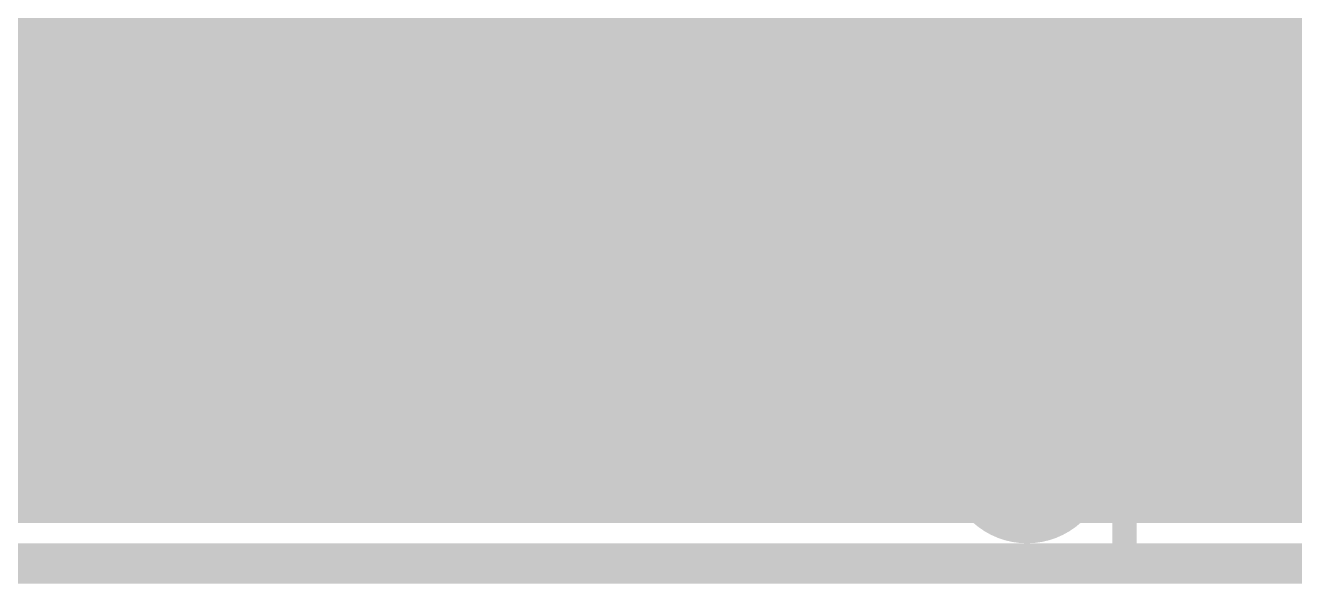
# Model space of a CAD drawing. Extents: x -7 to 100, y -42 to 30.
# Drawn here: x 47.66 to 55.66, y -0.13 to 3.39 of the extents above; entities that cross this region are included whole.
import ezdxf

# ---------------------------------------------------------------- set-up
doc = ezdxf.new("R2010")
doc.units = 0
doc.header["$MEASUREMENT"] = 0
doc.layers.get('0').update_dxf_attribs({"linetype": 'CONTINUOUS'})
for name, color, linetype in [('22-315-0_BOT', 7, 'CONTINUOUS'), ('22-315-0_DRD', 7, 'CONTINUOUS'), ('22-315-0_GND', 6, 'CONTINUOUS'), ('22-315-0_IN1', 4, 'CONTINUOUS'), ('22-315-0_SMB', 3, 'CONTINUOUS'), ('22-315-0_SMT', 5, 'CONTINUOUS'), ('22-315-0_SPB', 10, 'CONTINUOUS'), ('22-315-0_SPT', 14, 'CONTINUOUS'), ('22-315-0_SSB', 9, 'CONTINUOUS'), ('22-315-0_SST', 12, 'CONTINUOUS'), ('22-315-0_TOP', 11, 'CONTINUOUS'), ('THRUHOLE_TAP', 15, 'CONTINUOUS')]:
    doc.layers.add(name, color=color, linetype=linetype)

# ---------------------------------------------------------------- blocks, each defined once
blk = doc.blocks.new('RECTANGLE_8')
blk.add_solid([(0.4826, 0.4064), (0.4826, -0.4064), (-0.4826, 0.4064), (-0.4826, -0.4064)])
blk = doc.blocks.new('ROUND_56')
at = {"const_width": 0.35052}
blk.add_lwpolyline([(-0.17526, 0, 1), (0.17526, 0, 1)], format="xyb", close=True, dxfattribs=at)
blk = doc.blocks.new('ROUND_80')
at = {"const_width": 0.0635}
blk.add_lwpolyline([(-0.03175, 0, 1), (0.03175, 0, 1)], format="xyb", close=True, dxfattribs=at)
blk = doc.blocks.new('ROUND_62')
at = {"const_width": 0.35052}
blk.add_lwpolyline([(-0.17526, 0, 1), (0.17526, 0, 1)], format="xyb", close=True, dxfattribs=at)
blk = doc.blocks.new('RECTANGLE_2')
blk.add_solid([(0.63627, 0.51308), (0.63627, -0.51308), (-0.63627, 0.51308), (-0.63627, -0.51308)])
blk = doc.blocks.new('ROUND_83')
at = {"const_width": 0.10033}
blk.add_lwpolyline([(-0.050164, 0, 1), (0.050164, 0, 1)], format="xyb", close=True, dxfattribs=at)

msp = doc.modelspace()

# ---------------------------------------------------------------- linework, layer by layer
at = {"layer": '22-315-0_BOT'}
for points, const_width in [([(59.69, 5.715), (56.261, 5.715), (55.88, 5.334), (55.88, 4.318), (54.737, 3.175), (44.577, 3.175), (41.656, 6.096), (41.656, 6.985)], 0.2032), ([(55.97144, 3.8354), (55.05704, 2.921)], 0.254), ([(55.753, 3.61696), (55.753, 2.921)], 0.254), ([(58.35904, 3.3528), (55.48884, 3.3528)], 0.254), ([(55.5244, 3.38836), (55.5244, 2.921)], 0.254), ([(59.69, 3.175), (58.9788, 2.4638), (52.705, 2.4638)], 0.3048), ([(55.2958, 3.15976), (55.2958, 2.921)], 0.254), ([(58.35904, 3.1242), (55.26024, 3.1242)], 0.254), ([(58.35904, 2.921), (55.05704, 2.921)], 0.254), ([(51.8922, 2.7686), (44.577, 2.7686)], 0.254), ([(47.752, 2.7686), (47.752, 1.0922)], 0.254), ([(47.9806, 2.7686), (47.9806, 1.0922)], 0.254), ([(48.2092, 2.7686), (48.2092, 1.0922)], 0.254), ([(48.4378, 2.7686), (48.4378, 1.0922)], 0.254), ([(48.6664, 2.7686), (48.6664, 1.0922)], 0.254), ([(48.895, 2.7686), (48.895, 1.0922)], 0.254), ([(49.1236, 2.7686), (49.1236, 1.0922)], 0.254), ([(49.3522, 2.7686), (49.3522, 1.0922)], 0.254), ([(49.5808, 2.7686), (49.5808, 1.0922)], 0.254), ([(49.8094, 2.7686), (49.8094, 1.0922)], 0.254), ([(50.038, 2.7686), (50.038, 1.0922)], 0.254), ([(50.2666, 2.7686), (50.2666, 1.0922)], 0.254), ([(50.4952, 2.7686), (50.4952, 1.0922)], 0.254), ([(50.7238, 2.7686), (50.7238, 1.0922)], 0.254), ([(50.9524, 2.7686), (50.9524, 1.0922)], 0.254), ([(51.181, 2.7686), (51.181, 1.0922)], 0.254), ([(51.4096, 2.7686), (51.4096, 1.0922)], 0.254), ([(51.6382, 2.7686), (51.6382, 1.0922)], 0.254), ([(51.8668, 2.7686), (51.8668, 1.0922)], 0.254), ([(51.8922, 2.7686), (51.8922, 1.7272)], 0.254), ([(51.8922, 2.667), (40.1193, 2.667)], 0.254), ([(12.60602, 2.54), (12.60602, 1.10998), (13.081, 0.635), (66.802, 0.635), (67.31, 1.143), (67.31, 2.4638)], 0.3048), ([(51.8922, 2.4384), (40.1193, 2.4384)], 0.254), ([(51.8922, 2.2098), (40.1193, 2.2098)], 0.254), ([(51.8922, 1.9812), (40.1193, 1.9812)], 0.254), ([(53.5178, 2.0066), (53.5178, 1.7272)], 0.254), ([(58.35904, 2.0066), (53.5178, 2.0066)], 0.254), ([(58.35904, 1.9812), (53.5178, 1.9812)], 0.254), ([(53.6956, 2.0066), (53.6956, 1.0922)], 0.254), ([(53.9242, 2.0066), (53.9242, 1.0922)], 0.254), ([(54.1528, 2.0066), (54.1528, 1.0922)], 0.254), ([(54.3814, 2.0066), (54.3814, 1.0922)], 0.254), ([(54.61, 2.0066), (54.61, 1.0922)], 0.254), ([(54.8386, 2.0066), (54.8386, 1.0922)], 0.254), ([(55.0672, 2.0066), (55.0672, 1.0922)], 0.254), ([(55.2958, 2.0066), (55.2958, 1.0922)], 0.254), ([(55.5244, 2.0066), (55.5244, 1.0922)], 0.254), ([(55.753, 2.0066), (55.753, 1.0922)], 0.254), ([(51.8922, 1.7526), (40.16756, 1.7526)], 0.254), ([(53.5178, 1.7272), (51.8922, 1.7272)], 0.254), ([(52.0954, 1.7272), (52.0954, 1.0922)], 0.254), ([(52.324, 1.7272), (52.324, 1.0922)], 0.254), ([(52.5526, 1.7272), (52.5526, 1.0922)], 0.254), ([(52.7812, 1.7272), (52.7812, 1.0922)], 0.254), ([(53.0098, 1.7272), (53.0098, 1.0922)], 0.254), ([(53.2384, 1.7272), (53.2384, 1.0922)], 0.254), ([(53.467, 1.7272), (53.467, 1.0922)], 0.254), ([(66.4972, 1.7526), (53.5178, 1.7526)], 0.254), ([(66.8528, 1.524), (40.16502, 1.524)], 0.254), ([(66.8147, 1.2954), (40.07612, 1.2954)], 0.254), ([(66.6115, 1.0922), (39.88308, 1.0922)], 0.254)]:
    msp.add_lwpolyline(points, dxfattribs=dict(at, const_width=const_width))
at = {"layer": '22-315-0_DRD', "const_width": 0.254}
for points in [[(0, 0), (-7.00024, 0), (-7.00024, 29.99994), (99.9998, 29.99994), (99.9998, 0), (0, 0)], [(51.435, 2.159), (51.435, 0.889)], [(52.705, 2.159), (51.435, 2.159)], [(52.07, 2.159), (52.07, 0.889)], [(52.705, 0.889), (52.705, 2.159)], [(52.705, 1.524), (51.435, 1.524)], [(51.435, 0.889), (52.705, 0.889)]]:
    msp.add_lwpolyline(points, dxfattribs=at)
at = {"layer": '22-315-0_GND', "const_width": 0.254}
msp.add_lwpolyline([(0, 0), (-7.00024, 0), (-7.00024, 29.99994), (99.9998, 29.99994), (99.9998, 0), (0, 0)], dxfattribs=at)
at = {"layer": '22-315-0_IN1', "const_width": 0.254}
for points in [[(51.4858, 16.28902), (51.4858, 1.87198)], [(51.7144, 16.05788), (51.7144, 2.10312)], [(51.943, 15.96898), (51.943, 2.19202)], [(52.1716, 15.9639), (52.1716, 2.19456)], [(52.4002, 14.97838), (52.4002, 2.11836)], [(52.6288, 14.77264), (52.6288, 1.91008)], [(52.8574, 14.6939), (52.8574, 0.508)], [(53.086, 14.69898), (53.086, 0.508)], [(50.1142, 10.95502), (50.1142, 0.508)], [(49.8856, 10.72388), (49.8856, 0.508)], [(49.657, 10.63498), (49.657, 0.508)], [(48.0568, 9.89838), (48.0568, 0.508)], [(47.8282, 9.69264), (47.8282, 0.508)], [(53.3146, 7.27456), (53.3146, 0.508)], [(53.5432, 7.08914), (53.5432, 0.508)], [(55.372, 7.07898), (55.372, 0.508)], [(55.6006, 7.0739), (55.6006, 0.508)], [(53.7718, 7.02056), (53.7718, 0.508)], [(54.0004, 6.80974), (54.0004, 0.508)], [(55.1434, 6.69036), (55.1434, 0.508)], [(54.229, 6.54812), (54.229, 0.508)], [(54.4576, 6.44906), (54.4576, 0.508)], [(54.6862, 6.43636), (54.6862, 0.508)], [(54.9148, 6.50494), (54.9148, 0.508)], [(47.5996, 4.65074), (47.5996, 0.508)], [(48.2854, 4.65074), (48.2854, 0.508)], [(49.4284, 4.53136), (49.4284, 0.508)], [(50.3428, 4.45008), (50.3428, 0.508)], [(51.2572, 4.45008), (51.2572, 0.508)], [(48.514, 4.38912), (48.514, 0.508)], [(48.7426, 4.29006), (48.7426, 0.508)], [(48.9712, 4.27736), (48.9712, 0.508)], [(49.1998, 4.34594), (49.1998, 0.508)], [(50.5714, 4.31292), (50.5714, 0.508)], [(50.8, 4.27228), (50.8, 0.508)], [(51.0286, 4.31292), (51.0286, 0.508)], [(55.96636, 3.4798), (29.1338, 3.4798)], [(56.03494, 3.2512), (29.1338, 3.2512)], [(56.22036, 3.0226), (29.1338, 3.0226)], [(58.35904, 2.794), (29.1338, 2.794)], [(58.35904, 2.5654), (43.97502, 2.5654)], [(58.35904, 2.3368), (44.34078, 2.3368)], [(51.72202, 2.1082), (45.94098, 2.1082)], [(58.35904, 2.1082), (52.41798, 2.1082)], [(51.49088, 1.8796), (46.17212, 1.8796)], [(58.35904, 1.8796), (52.64912, 1.8796)], [(51.40198, 1.651), (46.26102, 1.651)], [(69.09308, 1.651), (52.73802, 1.651)], [(51.3969, 1.4224), (46.26356, 1.4224)], [(69.04228, 1.4224), (52.74056, 1.4224)], [(51.47564, 1.1938), (46.18736, 1.1938)], [(51.4858, 1.17602), (51.4858, 0.508)], [(69.07276, 1.1938), (52.66436, 1.1938)], [(52.6288, 1.13538), (52.6288, 0.508)], [(51.68138, 0.9652), (45.97908, 0.9652)], [(51.7144, 0.94488), (51.7144, 0.508)], [(52.4002, 0.92964), (52.4002, 0.508)], [(69.19722, 0.9652), (52.45608, 0.9652)], [(51.943, 0.85598), (51.943, 0.508)], [(52.1716, 0.8509), (52.1716, 0.508)], [(69.56044, 0.7366), (29.1338, 0.7366)], [(75.82916, 0.508), (29.464, 0.508)]]:
    msp.add_lwpolyline(points, dxfattribs=at)
for points in [[(52.07, 2.20472, 0.4142136), (51.38928, 1.524)], [(52.75072, 1.524, 0.4142136), (52.07, 2.20472)], [(51.38928, 1.524, 0.4142136), (52.07, 0.84328)], [(52.07, 0.84328, 0.4142136), (52.75072, 1.524)]]:
    msp.add_lwpolyline(points, format="xyb", dxfattribs=at)
at = {"layer": '22-315-0_SSB', "const_width": 0.1524}
for points in [[(53.5305, 4.6355), (53.5305, 1.7145), (51.8922, 1.7145), (51.8922, 4.6355), (53.5305, 4.6355)], [(48.95342, 3.38836), (48.44542, 3.56616)], [(48.95342, 3.09372), (48.95342, 3.44932), (49.12106, 3.56616), (49.29124, 3.56616), (49.46142, 3.44932), (49.46142, 3.09372), (48.44542, 3.09372)], [(50.73142, 3.26136), (50.22342, 3.43916)], [(50.73142, 2.96672), (50.73142, 3.32232), (50.89906, 3.43916), (51.06924, 3.43916), (51.23942, 3.32232), (51.23942, 2.96672), (50.22342, 2.96672)], [(54.54142, 2.89814), (54.54142, 2.54254), (54.70906, 2.48412), (54.87924, 2.48412), (55.04942, 2.54254), (55.04942, 2.89814), (54.87924, 2.95656), (54.70906, 2.95656), (54.03342, 2.72034)], [(54.20106, 1.64592), (54.03342, 1.76276), (54.03342, 2.00152), (54.20106, 2.11836), (54.37124, 2.11836), (54.70906, 1.88214), (55.04942, 2.11836), (55.04942, 1.64592)], [(54.54142, 1.10236), (54.03342, 1.28016)], [(54.54142, 0.80772), (54.54142, 1.16332), (54.70906, 1.28016), (54.87924, 1.28016), (55.04942, 1.16332), (55.04942, 0.80772), (54.03342, 0.80772)]]:
    msp.add_lwpolyline(points, dxfattribs=at)
at = {"layer": '22-315-0_SST'}
for points, const_width in [([(64.48044, 0.02032), (59.97956, 0.02032), (54.58968, 0.02032), (54.58968, 8.86968), (56.73852, 8.86968)], 0.1524), ([(55.6387, 7.62), (68.81876, 7.62), (69.42074, 8.21944), (55.03926, 8.21944), (55.6387, 7.62), (55.6387, 1.27), (55.03926, 0.67056), (55.03926, 8.21944)], 0.1524), ([(47.625, 0.762), (46.355, 0.762), (46.101, 1.016), (46.101, 4.318), (47.879, 4.318), (47.879, 1.016), (47.625, 0.762)], 0.1524), ([(49.53, 0.762), (48.26, 0.762), (48.006, 1.016), (48.006, 4.318), (49.784, 4.318), (49.784, 1.016), (49.53, 0.762)], 0.1524), ([(51.435, 0.762), (50.165, 0.762), (49.911, 1.016), (49.911, 4.318), (51.689, 4.318), (51.689, 1.016), (51.435, 0.762)], 0.1524), ([(53.06314, 2.921), (53.06314, 3.2766), (52.72278, 3.39598), (52.38496, 3.39598), (52.04714, 3.2766), (52.04714, 2.921)], 0.1524), ([(53.06314, 2.97942), (52.04714, 2.97942)], 0.1524), ([(54.31282, 2.22758), (53.29682, 2.58318), (53.29682, 2.1082)], 0.1524), ([(47.879, 2.286), (46.101, 2.286)], 0.1524), ([(49.784, 2.286), (48.006, 2.286)], 0.1524), ([(51.689, 2.286), (49.911, 2.286)], 0.1524), ([(53.29682, 1.74498), (53.29682, 1.50622)], 0.1524), ([(53.975, 1.32842), (54.14518, 1.32842), (54.31282, 1.38938), (54.31282, 1.6256), (54.14518, 1.68402), (53.29682, 1.68402)], 0.1524), ([(55.6387, 1.27), (59.97956, 1.27), (59.97956, 0.67056), (55.03926, 0.67056)], 0.1524), ([(53.9242, 1.01092), (53.9242, 0.25654)], 0.254), ([(54.1528, 0.97028), (54.1528, 0.29718)], 0.254), ([(53.6956, 0.89408), (53.6956, 0.37592)], 0.254), ([(54.31028, 0.8128), (53.63718, 0.8128)], 0.254), ([(54.35092, 0.5842), (53.59654, 0.5842)], 0.254), ([(54.23408, 0.3556), (53.71592, 0.3556)], 0.254)]:
    msp.add_lwpolyline(points, dxfattribs=dict(at, const_width=const_width))
at = {"layer": '22-315-0_SST', "const_width": 0.254}
for points in [[(53.975, 1.016, 0.4142136), (53.594, 0.635)], [(54.356, 0.635, 0.4142136), (53.975, 1.016)], [(53.594, 0.635, 0.4142136), (53.975, 0.254)], [(53.975, 0.254, 0.4142136), (54.356, 0.635)]]:
    msp.add_lwpolyline(points, format="xyb", dxfattribs=at)
at = {"layer": '22-315-0_TOP'}
for points, const_width in [([(55.49392, 7.01548), (55.49392, 0.381)], 0.254), ([(55.72252, 7.05104), (55.72252, 0.381)], 0.254), ([(53.89372, 6.96722), (53.89372, 0.381)], 0.254), ([(55.26532, 6.78942), (55.26532, 0.381)], 0.254), ([(54.12232, 6.56844), (54.12232, 0.381)], 0.254), ([(55.03672, 6.51764), (55.03672, 0.381)], 0.254), ([(54.35092, 6.42874), (54.35092, 0.381)], 0.254), ([(54.57952, 6.38048), (54.57952, 0.381)], 0.254), ([(54.80812, 6.40842), (54.80812, 0.381)], 0.254), ([(51.83632, 5.70992), (51.83632, 0.381)], 0.254), ([(52.06492, 5.70992), (52.06492, 0.381)], 0.254), ([(52.29352, 5.70992), (52.29352, 0.381)], 0.254), ([(52.52212, 5.70992), (52.52212, 0.381)], 0.254), ([(52.75072, 5.70992), (52.75072, 0.381)], 0.254), ([(52.97932, 5.70992), (52.97932, 0.381)], 0.254), ([(53.20792, 5.70992), (53.20792, 0.381)], 0.254), ([(53.43652, 5.70992), (53.43652, 0.381)], 0.254), ([(53.66512, 5.70992), (53.66512, 0.381)], 0.254), ([(51.81854, 4.45008), (51.81854, 2.66192)], 0.254), ([(56.9214, 3.3528), (51.81854, 3.3528)], 0.254), ([(56.9214, 3.1242), (51.81854, 3.1242)], 0.254), ([(56.9214, 2.8956), (51.81854, 2.8956)], 0.254), ([(56.9214, 2.667), (38.2905, 2.667)], 0.254), ([(47.87646, 2.66192), (45.97146, 2.66192)], 0.254), ([(47.72152, 2.66192), (47.72152, 2.41808)], 0.254), ([(48.00854, 2.66192), (47.87646, 2.66192)], 0.254), ([(47.95012, 2.66192), (47.95012, 2.41808)], 0.254), ([(49.78146, 2.66192), (48.00854, 2.66192)], 0.254), ([(48.17872, 2.66192), (48.17872, 2.41808)], 0.254), ([(48.40732, 2.66192), (48.40732, 2.41808)], 0.254), ([(48.63592, 2.66192), (48.63592, 2.41808)], 0.254), ([(48.86452, 2.66192), (48.86452, 2.41808)], 0.254), ([(49.09312, 2.66192), (49.09312, 2.41808)], 0.254), ([(49.32172, 2.66192), (49.32172, 2.41808)], 0.254), ([(49.55032, 2.66192), (49.55032, 2.41808)], 0.254), ([(49.77892, 2.66192), (49.77892, 2.41808)], 0.254), ([(49.91354, 2.66192), (49.78146, 2.66192)], 0.254), ([(51.81854, 2.66192), (49.91354, 2.66192)], 0.254), ([(50.00752, 2.66192), (50.00752, 2.41808)], 0.254), ([(50.23612, 2.66192), (50.23612, 2.41808)], 0.254), ([(50.46472, 2.66192), (50.46472, 2.41808)], 0.254), ([(50.69332, 2.66192), (50.69332, 2.41808)], 0.254), ([(50.92192, 2.66192), (50.92192, 2.41808)], 0.254), ([(51.15052, 2.66192), (51.15052, 2.41808)], 0.254), ([(51.37912, 2.66192), (51.37912, 2.41808)], 0.254), ([(51.60772, 2.66192), (51.60772, 2.41808)], 0.254), ([(56.9214, 2.4384), (38.2905, 2.4384)], 0.254), ([(47.87646, 2.41808), (45.97146, 2.41808)], 0.254), ([(48.00854, 2.41808), (47.87646, 2.41808)], 0.254), ([(49.78146, 2.41808), (48.00854, 2.41808)], 0.254), ([(48.895, 2.41808), (48.895, 1.524)], 0.254), ([(49.91354, 2.41808), (49.78146, 2.41808)], 0.254), ([(51.81854, 2.41808), (49.91354, 2.41808)], 0.254), ([(50.8, 2.41808), (50.8, 1.524)], 0.254), ([(51.81854, 2.41808), (51.81854, 0.62992)], 0.254), ([(56.9214, 2.2098), (51.81854, 2.2098)], 0.254), ([(56.95442, 1.9812), (51.81854, 1.9812)], 0.254), ([(57.12714, 1.7526), (51.81854, 1.7526)], 0.254), ([(48.895, 0.62992), (48.895, 1.524)], 0.254), ([(50.8, 1.524), (48.895, 1.524)], 0.2032), ([(51.81854, 1.524), (50.8, 1.524)], 0.254), ([(50.8, 0.62992), (50.8, 1.524)], 0.254), ([(50.8, 1.524), (52.07, 1.524)], 0.2032), ([(57.35574, 1.524), (51.81854, 1.524)], 0.254), ([(57.58434, 1.2954), (51.81854, 1.2954)], 0.254), ([(69.07022, 1.0668), (51.81854, 1.0668)], 0.254), ([(69.25056, 0.8382), (51.81854, 0.8382)], 0.254), ([(82.28838, 0.6096), (38.2905, 0.6096)], 0.254), ([(47.87646, 0.62992), (45.97146, 0.62992)], 0.254), ([(47.72152, 0.62992), (47.72152, 0.381)], 0.254), ([(48.00854, 0.62992), (47.87646, 0.62992)], 0.254), ([(47.95012, 0.62992), (47.95012, 0.381)], 0.254), ([(49.78146, 0.62992), (48.00854, 0.62992)], 0.254), ([(48.17872, 0.62992), (48.17872, 0.381)], 0.254), ([(48.40732, 0.62992), (48.40732, 0.381)], 0.254), ([(48.63592, 0.62992), (48.63592, 0.381)], 0.254), ([(48.86452, 0.62992), (48.86452, 0.381)], 0.254), ([(49.09312, 0.62992), (49.09312, 0.381)], 0.254), ([(49.32172, 0.62992), (49.32172, 0.381)], 0.254), ([(49.55032, 0.62992), (49.55032, 0.381)], 0.254), ([(49.77892, 0.62992), (49.77892, 0.381)], 0.254), ([(49.91354, 0.62992), (49.78146, 0.62992)], 0.254), ([(51.81854, 0.62992), (49.91354, 0.62992)], 0.254), ([(50.00752, 0.62992), (50.00752, 0.381)], 0.254), ([(50.23612, 0.62992), (50.23612, 0.381)], 0.254), ([(50.46472, 0.62992), (50.46472, 0.381)], 0.254), ([(50.69332, 0.62992), (50.69332, 0.381)], 0.254), ([(50.92192, 0.62992), (50.92192, 0.381)], 0.254), ([(51.15052, 0.62992), (51.15052, 0.381)], 0.254), ([(51.37912, 0.62992), (51.37912, 0.381)], 0.254), ([(51.60772, 0.62992), (51.60772, 0.381)], 0.254), ([(94.59976, 0.381), (5.70484, 0.381)], 0.254)]:
    msp.add_lwpolyline(points, dxfattribs=dict(at, const_width=const_width))

# ---------------------------------------------------------------- block references
at = {"layer": '22-315-0_BOT'}
for name, p in [('RECTANGLE_8', (52.705, 2.4638)), ('ROUND_56', (52.07, 1.524))]:
    msp.add_blockref(name, p, dxfattribs=at)
at = {"layer": '22-315-0_GND'}
msp.add_blockref('ROUND_80', (52.07, 1.524), dxfattribs=at)
at = {"layer": '22-315-0_IN1'}
msp.add_blockref('ROUND_62', (52.07, 1.524), dxfattribs=at)
at = {"layer": '22-315-0_SMB'}
msp.add_blockref('RECTANGLE_8', (52.705, 2.4638), dxfattribs=at)
at = {"layer": '22-315-0_SMT'}
for p in [(48.895, 3.556), (50.8, 3.556), (48.895, 1.524), (50.8, 1.524)]:
    msp.add_blockref('RECTANGLE_2', p, dxfattribs=at)
at = {"layer": '22-315-0_SPB'}
msp.add_blockref('RECTANGLE_8', (52.705, 2.4638), dxfattribs=at)
at = {"layer": '22-315-0_SPT'}
for p in [(48.895, 3.556), (50.8, 3.556), (48.895, 1.524), (50.8, 1.524)]:
    msp.add_blockref('RECTANGLE_2', p, dxfattribs=at)
at = {"layer": '22-315-0_TOP'}
for name, p in [('RECTANGLE_2', (48.895, 3.556)), ('RECTANGLE_2', (50.8, 3.556)), ('RECTANGLE_2', (48.895, 1.524)), ('RECTANGLE_2', (50.8, 1.524)), ('ROUND_56', (52.07, 1.524))]:
    msp.add_blockref(name, p, dxfattribs=at)
at = {"layer": 'THRUHOLE_TAP'}
msp.add_blockref('ROUND_83', (52.07, 1.524), dxfattribs=at)

doc.saveas('drawing.dxf')
